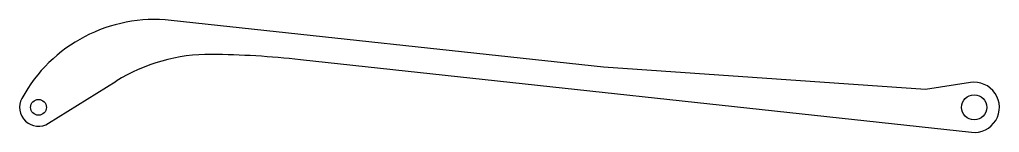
# Model space of a CAD drawing. Header units: inches. Extents: x -9.7 to 9.8, y -0.5 to 1.7.
import ezdxf

# ---------------------------------------------------------------- set-up
doc = ezdxf.new("R2010")
doc.units = ezdxf.units.IN
doc.header["$MEASUREMENT"] = 0

msp = doc.modelspace()

# ---------------------------------------------------------------- linework, layer by layer
at = {"linetype": 'Continuous', "lineweight": 25}
for p, q in [((1.931, 0.798), (-6.657, 1.73)), ((-4.088, 0.949), (9.234, -0.497)), ((8.321, 0.356), (1.931, 0.798)), ((-9.089, -0.318), (-7.746, 0.521)), ((9.211, 0.494), (8.321, 0.356))]:
    msp.add_line(p, q, dxfattribs=at)
for centre, radius in [((9.287, 0), 0.25), ((-9.287, 0), 0.156)]:
    msp.add_circle(centre, radius, dxfattribs=at)
for centre, radius, start, end in [((-6.98, -1.252), 3, 83.8069, 151.5055), ((-5.891, -2.447), 3.5, 89.4514, 122), ((-6.03, -16.946), 18, 83.8069, 89.4514), ((9.287, 0), 0.5, 263.8069, 98.8069), ((-9.287, 0), 0.375, 151.5055, 302)]:
    msp.add_arc(centre, radius, start, end, dxfattribs=at)

doc.saveas('drawing.dxf')
